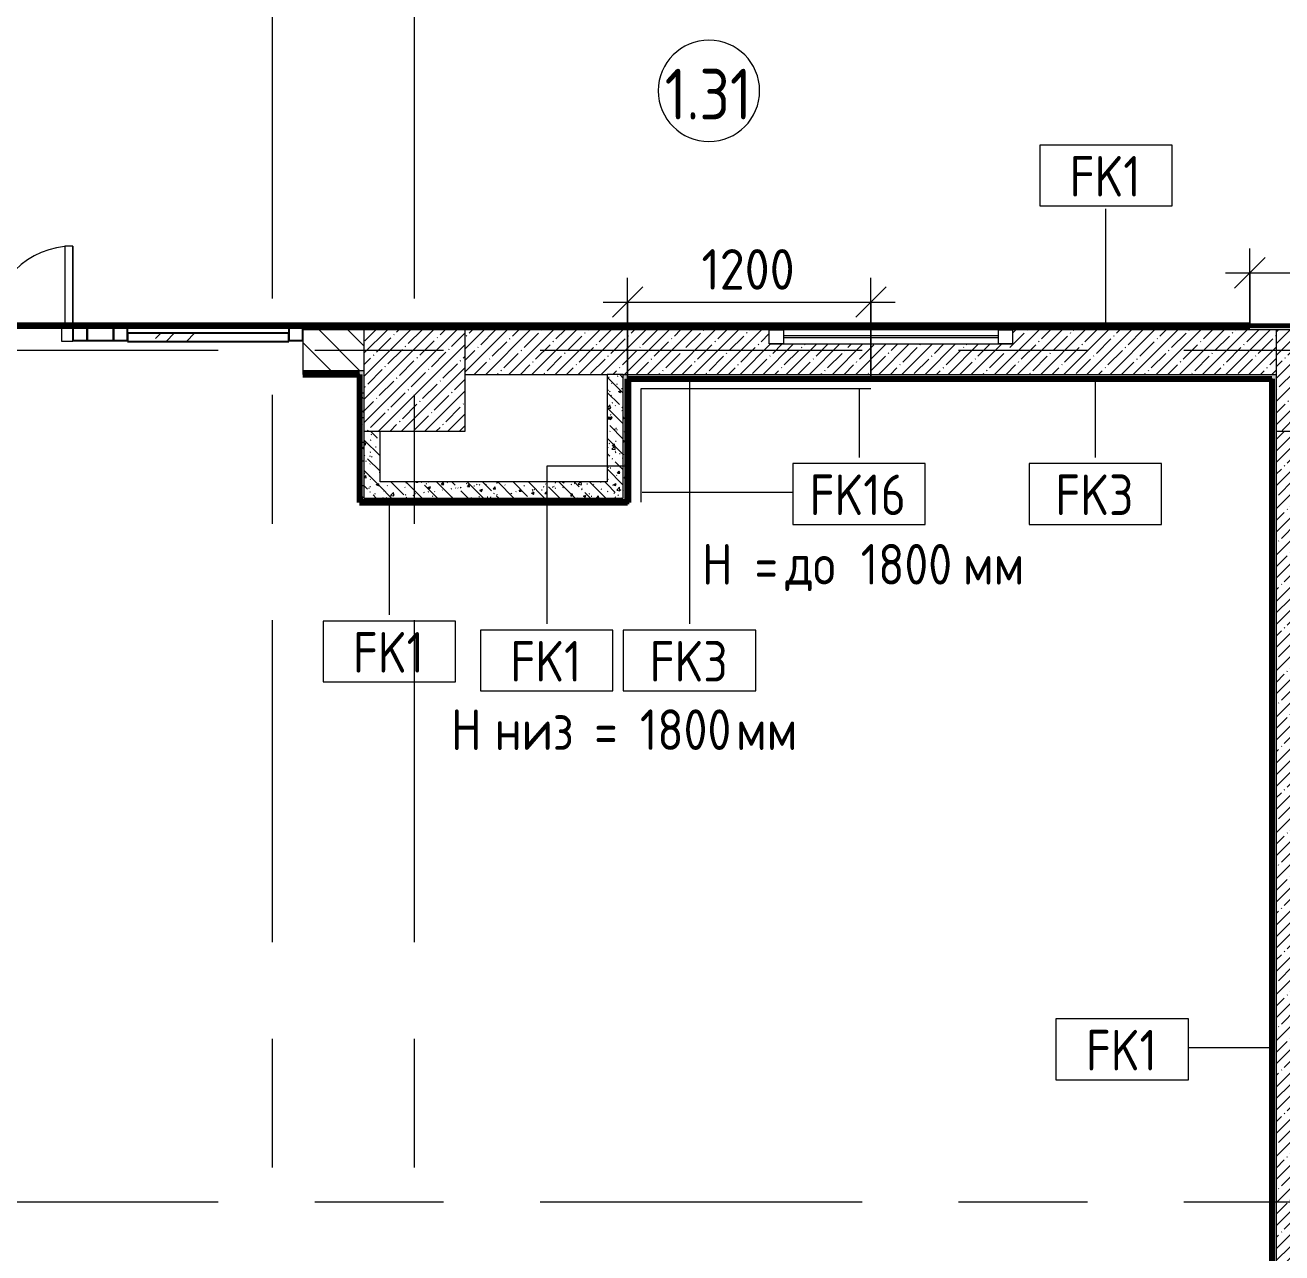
# Model space of a CAD drawing. Header units: millimetres. Extents: x 35144 to 233944, y -8553 to 29000.
# Drawn here: x 59240 to 65438, y 3348 to 9402 of the extents above; entities that cross this region are included whole.
import ezdxf

# ---------------------------------------------------------------- set-up
doc = ezdxf.new("R2010")
doc.units = ezdxf.units.MM
doc.linetypes.add('Осевая', pattern=[3175, 635, -476.25, 1587.5, -476.25])
for name, color, linetype, lineweight in [('A-ANNO-DIMS', 7, 'Continuous', 9), ('A-ANNO-DIMS-100', 7, 'Continuous', 9), ('A-AREA-IDEN', 7, 'Continuous', 9), ('A-DETL-2', 7, 'Continuous', 13), ('A-DETL-GENF', 7, 'Continuous', 9), ('A-DOOR', 7, 'Continuous', 9), ('A-GLAZ', 7, 'Continuous', 9), ('A-GLAZ-1', 7, 'Continuous', 13), ('A-GLAZ-CURT', 7, 'Continuous', 9), ('A-GLAZ-CURT-1', 7, 'Continuous', 25), ('A-GLAZ-CWMG', 7, 'Continuous', 9), ('A-GLAZ-CWMG-1', 7, 'Continuous', 25), ('A-WALL', 7, 'Continuous', 9), ('A-WALL-IDEN', 7, 'Continuous', 9), ('I-WALL', 7, 'Continuous', 9), ('S-COLS', 7, 'Continuous', 9), ('Оси-2', 7, 'Осевая', 9)]:
    doc.layers.add(name, color=color, linetype=linetype, lineweight=lineweight)
for name, color, linetype, lineweight, true_color in [('A-WALL-3', 7, 'Continuous', 9, 0xff80c0), ('A-WALL-6', 7, 'Continuous', 9, 0xe1dc04), ('G-ANNO-TEXT-1', 7, 'Continuous', 9, 0x3c3c3c), ('I-WALL-11', 5, 'Continuous', 53, 0x0000ff), ('I-WALL-15', 7, 'Continuous', 80, 0xe1dc04), ('I-WALL-16', 7, 'Continuous', 53, 0xff80c0), ('I-WALL-17', 1, 'Continuous', 53, 0xff0000), ('I-WALL-3', 1, 'Continuous', 9, 0xff0000), ('I-WALL-6', 7, 'Continuous', 9, 0xc0c0c0), ('I-WALL-8', 7, 'Continuous', 80, 0xff80c0)]:
    doc.layers.add(name, color=color, linetype=linetype, lineweight=lineweight, true_color=true_color)
doc.styles.add('GOST Common', font='GOST_Common.ttf', dxfattribs={"width": 0.9, "height": 200})
doc.styles.add('GOST Common_1', font='GOST_Common.ttf', dxfattribs={"width": 0.9, "height": 250})
doc.styles.add('ISOCPEUR_1', font='isocpeur.ttf', dxfattribs={"width": 0.9, "height": 200})
doc.dimstyles.new('ISO-2_0_0_9К_Средний_округл2', dxfattribs={"dimscale": 304.8, "dimtxt": 199.196235, "dimasz": 0.492126, "dimexe": 0.393701, "dimexo": 0, "dimgap": 0, "dimtad": 1, "dimdec": 0, "dimrnd": 10, "dimzin": 0, "dimdsep": 46, "dimtxsty": 'ISOCPEUR_1', "dimblk1": 'OBLIQUE', "dimblk2": 'OBLIQUE', "dimsah": 1, "dimcen": 0.09, "dimdle": 0.393701, "dimazin": 0, "dimtfac": 1, "dimtdec": 4, "dimtix": 1, "dimtmove": 0, "dimatfit": 3, "dimfxl": 1, "dimtvp": 1, "dimtolj": 1, "dimtzin": 0, "dimarcsym": 2})
pattern_1 = [(45, (0, 0), (-57.02463, 57.02463), []), (45, (57.025, 0), (-57.02463, 57.02463), [100.806, -20.161, 3.353, -16.808])]
pattern_2 = [(135, (0, 0), (-75.43415, -75.43415), [106.68, -17.78, 3.556, -17.78]), (135, (0, 75.39), (-75.43415, -75.43415), []), (50, (0, 0), (127.52922, -11.15758), [13.335, -146.685]), (355, (0, 0), (-24.66966, 133.74002), [10.668, -117.348]), (100.451, (10.63, -0.93), (102.85973, 122.58178), [11.333, -124.663]), (46.184, (0, 35.56), (189.75516, -29.43036), [20.002, -220.027]), (96.636, (15.81, 33.1), (166.1822, 173.1996), [17, -186.995]), (351.184, (0, 35.56), (166.18393, 173.1976), [16.002, -176.022]), (21, (17.78, 26.67), (106.13027, -71.58603), [13.335, -146.685]), (326, (17.78, 26.67), (43.26188, 128.93175), [10.668, -117.348]), (71.451, (26.62, 20.7), (149.39198, 57.34505), [11.333, -124.663]), (37.5, (0, 0), (2.162228, 59.188357), [3.353, -112.573, 3.353, -115.773, -117.793]), (37.5, (0, 0), (2.162228, 59.188357), [-235.052, 3.353, -114.44]), (7.5, (0, 0), (46.77386, 70.12615), [3.353, -64.567, 3.353, -109.906, -44.894]), (7.5, (0, 0), (46.77386, 70.12615), [-181.178, 3.353, -41.542]), (327.5, (-39.65, 0), (94.91367, -4.010093), [3.353, -41.097, 3.353, -135.331, -184.023]), (327.5, (-39.65, 0), (94.91367, -4.010093), [-183.134, 3.353, -180.67]), (317.5, (-57.43, 0), (103.69057, 17.79882), [3.353, -54.432, 3.353, -88.748, -130.683]), (317.5, (-57.43, 0), (103.69057, 17.79882), [-149.885, 3.353, -127.33])]
pattern_3 = [(0, (0, 0), (121.92, 30.48), [10.058, -81.382, 10.058, -81.382, -487.68]), (0, (0, 0), (121.92, 30.48), [-182.88, 10.058, -172.822, 10.058, -81.382, -213.36]), (0, (0, 0), (121.92, 30.48), [-457.2, 10.058, -50.902, 10.058, -142.342]), (120, (45.72, 15.24), (-87.356454, 90.345817), [10.058, -81.382, 10.058, -81.382, -487.68]), (120, (45.72, 15.24), (-87.356454, 90.345817), [-182.88, 10.058, -172.822, 10.058, -81.382, -213.36]), (120, (45.72, 15.24), (-87.356454, 90.345817), [-457.2, 10.058, -50.902, 10.058, -142.342]), (240, (60.96, 76.2), (-34.563546, -120.825817), [10.058, -81.382, 10.058, -81.382, -487.68]), (240, (60.96, 76.2), (-34.563546, -120.825817), [-182.88, 10.058, -172.822, 10.058, -81.382, -213.36]), (240, (60.96, 76.2), (-34.563546, -120.825817), [-457.2, 10.058, -50.902, 10.058, -142.342])]

# ---------------------------------------------------------------- blocks, each defined once
blk = doc.blocks.new('BSC_Колонна _Прямоугольная - 500х500-V4-План отделки стен 1 этажа в осях 17-23')
at = {"layer": 'S-COLS'}
h = blk.add_hatch(dxfattribs=at)
h.set_pattern_fill('FP_6', color=256, style=0, pattern_type=2)
h.set_pattern_definition([(45, (-61160, -7650), (-57.02463, 57.02463), []), (45, (-61102.975, -7650), (-57.02463, 57.02463), [100.806, -20.161, 3.353, -16.808])])
h.paths.add_polyline_path([(-250, -250), (250, -250), (250, 250), (-250, 250)])
for p, q in [((250, 250), (-250, 250)), ((-250, 250), (-250, -250)), ((250, -250), (250, 250)), ((-250, -250), (250, -250))]:
    blk.add_line(p, q, dxfattribs=at)
blk = doc.blocks.new('BSC_Колонна _Прямоугольная - 500х500-V13-План отделки стен 1 этажа в осях 17-23')
at = {"layer": 'S-COLS'}
h = blk.add_hatch(dxfattribs=at)
h.set_pattern_fill('FP_15', color=256, style=0, pattern_type=2)
h.set_pattern_definition([(45, (-65660, -7650), (-57.02463, 57.02463), []), (45, (-65602.975, -7650), (-57.02463, 57.02463), [100.806, -20.161, 3.353, -16.808])])
h.paths.add_polyline_path([(-250, -250), (250, -250), (250, 22), (220, 22), (220, 30), (250, 30), (250, 250), (-250, 250), (-250, 30)])
for p, q in [((220, 250), (-250, 250)), ((-250, 250), (-250, -250)), ((250, -250), (250, 22)), ((-250, -250), (250, -250))]:
    blk.add_line(p, q, dxfattribs=at)
blk = doc.blocks.new('Прямоугольный импост - 50 x 70 мм-31700031-План отделки стен 1 этажа в осях 17-23')
at = {"layer": 'A-GLAZ-CWMG-1'}
for p, q in [((-70, 35), (0, 35)), ((-70, -35), (-70, 35)), ((0, 35), (0, -35)), ((0, -35), (-70, -35))]:
    blk.add_line(p, q, dxfattribs=at)
blk = doc.blocks.new('Дверь_Витражная_остекление_ - ДВН_ДАО_Главный вход_1200 в свету-31742133-План отделки стен 1 этажа в осях 17-23')
at = {"layer": 'A-DETL-GENF'}
for p, q in [((-607.5, 925), (-647.5, 925)), ((-647.5, 925), (-647.5, 35)), ((-607.5, 30), (-607.5, 925)), ((647.5, 430), (607.5, 430)), ((607.5, 430), (607.5, 30)), ((647.5, 35), (647.5, 430)), ((-647.5, 30), (-607.5, 30)), ((-592.5, 30), (-647.5, 30)), ((-592.5, -40), (-592.5, 30)), ((592.5, -40), (592.5, 30)), ((592.5, 30), (647.5, 30)), ((607.5, 30), (647.5, 30)), ((-647.5, -35), (-647.5, -40)), ((-647.5, -40), (-592.5, -40)), ((647.5, -40), (592.5, -40)), ((647.5, -35), (647.5, -40))]:
    blk.add_line(p, q, dxfattribs=at)
at = {"layer": 'A-DOOR'}
for p, q in [((-647.5, 925), (-647.5, 35)), ((647.5, 430), (647.5, 35))]:
    blk.add_line(p, q, dxfattribs=at)
for centre, radius, start, end in [((-647.5, 30), 895, 360, 90), ((647.5, 30), 400, 90, 180)]:
    blk.add_arc(centre, radius, start, end, dxfattribs=at)
blk = doc.blocks.new('Системная панель - Стемалит - 40мм-31720939-План отделки стен 1 этажа в осях 17-23')
at = {"layer": 'A-GLAZ-CURT-1'}
for p, q in [((65, 35), (-65, 35)), ((-65, 35), (-65, -35)), ((65, -35), (65, 35)), ((-65, -35), (65, -35))]:
    blk.add_line(p, q, dxfattribs=at)
blk = doc.blocks.new('Прямоугольный импост - 50 x 70 мм-31687886-План отделки стен 1 этажа в осях 17-23')
at = {"layer": 'A-GLAZ-CWMG-1'}
for p, q in [((-35, 35), (35, 35)), ((-35, -35), (-35, 35)), ((35, 35), (35, -35)), ((35, -35), (-35, -35))]:
    blk.add_line(p, q, dxfattribs=at)
blk = doc.blocks.new('Системная панель - Стекло - 40мм-V86-План отделки стен 1 этажа в осях 17-23')
at = {"layer": 'A-GLAZ-CURT'}
h = blk.add_hatch(dxfattribs=at)
h.set_pattern_fill('FP_85', color=256, style=0, pattern_type=2)
h.set_pattern_definition([(45, (-60242.5, -7783), (-282.8427, 282.8427), [200, -600]), (45, (-60442.5, -7883), (-282.8427, 282.8427), [600, -200]), (45, (-60042.5, -7983), (-282.8427, 282.8427), [200, -600])])
h.paths.add_polyline_path([(397.5, -40), (397.5, 0), (-397.5, 0), (-397.5, -40)])
at = {"layer": 'A-GLAZ-CURT-1'}
for p, q in [((397.5, 0), (-397.5, 0)), ((-397.5, 0), (-397.5, -40)), ((397.5, -40), (397.5, 0)), ((-397.5, -40), (397.5, -40))]:
    blk.add_line(p, q, dxfattribs=at)
blk = doc.blocks.new('Прямоугольный импост - 50 x 70 мм-31702100-План отделки стен 1 этажа в осях 17-23')
at = {"layer": 'A-GLAZ-CWMG-1'}
for p, q in [((-35, 35), (35, 35)), ((-35, -35), (-35, 35)), ((35, 35), (35, -35)), ((35, -35), (-35, -35))]:
    blk.add_line(p, q, dxfattribs=at)
blk = doc.blocks.new('Прямоугольный импост - 50 x 70 мм-31720914-План отделки стен 1 этажа в осях 17-23')
at = {"layer": 'A-GLAZ-CWMG'}
blk.add_line((41770, 7918), (40975, 7918), dxfattribs=at)
blk = doc.blocks.new('120_Окно_СКБ_1Ст - 120_Окно_СКБ_1Ст 400х1200 EI30-24228621-План отделки стен 1 этажа в осях 17-23')
at = {"layer": 'A-GLAZ'}
for p, q in [((600, 110), (-600, 110)), ((530, 80), (-530, 80)), ((530, 70), (-530, 70)), ((-600, 40), (600, 40))]:
    blk.add_line(p, q, dxfattribs=at)
at = {"layer": 'A-GLAZ-1'}
for p, q in [((-600, 40), (-600, 110)), ((-600, 110), (-530, 110)), ((-530, 110), (-530, 40)), ((530, 40), (530, 110)), ((530, 110), (600, 110)), ((600, 110), (600, 40)), ((-530, 40), (-600, 40)), ((600, 40), (530, 40))]:
    blk.add_line(p, q, dxfattribs=at)
blk = doc.blocks.new('М_стена_0001 - Типоразмер_без рамки-25382661-План отделки стен 1 этажа в осях 17-23')
at = {"layer": 'A-WALL-IDEN'}
for p, q in [((3.258, 1.523), (-3.273, 1.523)), ((-3.273, 1.523), (-3.273, -1.477)), ((3.258, -1.477), (3.258, 1.523)), ((-3.273, -1.477), (3.258, -1.477))]:
    blk.add_line(p, q, dxfattribs=at)
blk = doc.blocks.new('Марка_Помещения - Номер-25198446-План отделки стен 1 этажа в осях 17-23')
at = {"layer": 'A-AREA-IDEN'}
for start, end in [(360, 180), (180, 360)]:
    blk.add_arc((0, 0), 2.5, start, end, dxfattribs=at)
blk = doc.blocks.new('DIMBLOCK34-План отделки стен 1 этажа в осях 17-23')
at = {"layer": 'A-ANNO-DIMS-100'}
for p, q in [((65280, 7921), (65280, 8300.9)), ((72080, 7921), (72080, 8300.9)), ((65160, 8180.9), (72080, 8180.9)), ((65280, 8180.9), (65280, 7921)), ((72080, 8180.9), (72080, 7921))]:
    blk.add_line(p, q, dxfattribs=at)
at = {"layer": 'A-ANNO-DIMS-100', "lineweight": 20}
for p, q in [((65280, 8180.9), (65355, 8255.9)), ((72080, 8180.9), (72155, 8255.9)), ((65280, 8180.9), (65205, 8105.9)), ((72080, 8180.9), (72005, 8105.9))]:
    blk.add_line(p, q, dxfattribs=at)
at = {"layer": 'A-ANNO-DIMS-100', "color": 0, "insert": (68427.2, 8442.2), "char_height": 200, "width": 606.782, "attachment_point": 1, "line_spacing_factor": 1.149209, "style": 'ISOCPEUR_1'}
blk.add_mtext('6800', dxfattribs=at)
blk = doc.blocks.new('_Oblique')
at = {"color": 0, "linetype": 'ByBlock', "lineweight": -2}
blk.add_line((-0.5, -0.5), (0.5, 0.5), dxfattribs=at)
blk = doc.blocks.new('DIMBLOCK37-План отделки стен 1 этажа в осях 17-23')
at = {"layer": 'A-ANNO-DIMS-100'}
for p, q in [((62211, 7659), (62211, 8156.6)), ((63411, 7660), (63411, 8156.6)), ((62091, 8036.6), (63531, 8036.6)), ((62211, 8036.6), (62211, 7659)), ((63411, 8036.6), (63411, 7660))]:
    blk.add_line(p, q, dxfattribs=at)
at = {"layer": 'A-ANNO-DIMS-100', "lineweight": 20}
for p, q in [((62211, 8036.6), (62286, 8111.6)), ((63411, 8036.6), (63486, 8111.6)), ((62211, 8036.6), (62136, 7961.6)), ((63411, 8036.6), (63336, 7961.6))]:
    blk.add_line(p, q, dxfattribs=at)
at = {"layer": 'A-ANNO-DIMS-100', "color": 0, "insert": (62575.4, 8297.9), "char_height": 200, "width": 565.411, "attachment_point": 1, "line_spacing_factor": 1.149209, "style": 'ISOCPEUR_1'}
blk.add_mtext('1200', dxfattribs=at)

msp = doc.modelspace()

# ---------------------------------------------------------------- hatches: boundary and pattern name
at = {"layer": 'I-WALL'}
h = msp.add_hatch(dxfattribs=at)
h.set_pattern_fill('FP_80', color=256, style=0, pattern_type=2)
h.set_pattern_definition(pattern_3)
h.paths.add_polyline_path([(60610, 7900), (65880, 7900), (65880, 7908), (65910, 7908), (65910, 7920), (60610, 7920)])
h.paths.add_polyline_path([(75460, 7900), (75459, 7920), (73730, 7920), (73730, 7908), (73760, 7908), (73760, 7900), (75384.2, 7900)])
h.paths.add_polyline_path([(69446.9, 7900), (70680, 7900), (70680, 7908), (70710, 7908), (70710, 7920), (69360, 7920), (69360, 7908), (69390, 7908), (69390, 7900)])
h.paths.add_polyline_path([(67962.6, 7900), (68230, 7900.4), (68230, 7908), (68260, 7908), (68260, 7920), (66860, 7920), (66860, 7908), (66890, 7908), (66890, 7900)])
h.paths.add_polyline_path([(58110, 7900), (58110, 7920), (50710, 7920), (50710, 7900), (56910, 7900)])
h.paths.add_polyline_path([(72250, 7900), (72250, 7908), (72280, 7908), (72280, 7920), (71660, 7920), (71660, 7908), (71690, 7908), (71690, 7900)])
h.paths.add_polyline_path([(38760, 7900), (39340, 7900), (39340, 7920), (38760, 7920)])
h.paths.add_polyline_path([(46110, 7900), (48210, 7900), (48210, 7920), (41840, 7920), (41840, 7900), (44910, 7900)])
h = msp.add_hatch(dxfattribs=at)
h.set_pattern_fill('FP_21', color=256, style=0, pattern_type=2)
h.set_pattern_definition([(135, (0, 0), (-70.71068, -70.71068), [])])
h.paths.add_polyline_path([(60910, 7700), (60910, 7900), (60610, 7900), (60610, 7700)])
h.paths.add_polyline_path([(56910, 7700), (58110, 7700), (58110, 7900), (56910, 7900)])
h = msp.add_hatch(dxfattribs=at)
h.set_pattern_fill('FP_1', color=256, style=0, pattern_type=2)
h.set_pattern_definition(pattern_1)
h.paths.add_polyline_path([(65410, 7680), (65410, 7900), (64110, 7900), (64110, 7830), (62910, 7830), (62910, 7900), (61410, 7900), (61410, 7680), (64993.9, 7680)])
h = msp.add_hatch(dxfattribs=at)
h.set_pattern_fill('FP_80', color=256, style=0, pattern_type=2)
h.set_pattern_definition(pattern_3)
h.paths.add_polyline_path([(60889, 7680), (60910, 7680), (60910, 7700), (60610, 7700), (60610, 7680)])
h.paths.add_polyline_path([(56930, 7680), (58110, 7680), (58110, 7700), (56930, 7700)])
h = msp.add_hatch(dxfattribs=at)
h.set_pattern_fill('FP_80', color=256, style=0, pattern_type=2)
h.set_pattern_definition(pattern_3)
h.paths.add_polyline_path([(60910, 7070), (60910, 7680), (60890, 7680), (60890, 7070)])
h = msp.add_hatch(dxfattribs=at)
h.set_pattern_fill('FP_20', color=256, style=0, pattern_type=2)
h.set_pattern_definition(pattern_2)
h.paths.add_polyline_path([(62190, 7070), (62190, 7680), (62110, 7680), (62110, 7070)])
h = msp.add_hatch(dxfattribs=at)
h.set_pattern_fill('FP_80', color=256, style=0, pattern_type=2)
h.set_pattern_definition(pattern_3)
h.paths.add_polyline_path([(62190, 7660), (65390, 7660), (65390, 7680), (62190, 7680)])
h = msp.add_hatch(dxfattribs=at)
h.set_pattern_fill('FP_80', color=256, style=0, pattern_type=2)
h.set_pattern_definition(pattern_3)
h.paths.add_polyline_path([(62190, 7050), (62210, 7050), (62210, 7660), (62190, 7660), (62190, 7070)])
h = msp.add_hatch(dxfattribs=at)
h.set_pattern_fill('FP_80', color=256, style=0, pattern_type=2)
h.set_pattern_definition(pattern_3)
h.paths.add_polyline_path([(65390, 140), (65410, 140), (65410, 7680), (65390, 7680), (65390, 141)])
h = msp.add_hatch(dxfattribs=at)
h.set_pattern_fill('FP_20', color=256, style=0, pattern_type=2)
h.set_pattern_definition(pattern_2)
h.paths.add_polyline_path([(60990, 7070), (60990, 7400), (60910, 7400), (60910, 7070)])
h = msp.add_hatch(dxfattribs=at)
h.set_pattern_fill('FP_1', color=256, style=0, pattern_type=2)
h.set_pattern_definition(pattern_1)
h.paths.add_polyline_path([(65410, 400), (65630, 400), (65630, 7400), (65410, 7400), (65410, 803.1)])
h = msp.add_hatch(dxfattribs=at)
h.set_pattern_fill('FP_20', color=256, style=0, pattern_type=2)
h.set_pattern_definition(pattern_2)
h.paths.add_polyline_path([(60990, 7070), (62110, 7070), (62110, 7150), (60990, 7150)])
h = msp.add_hatch(dxfattribs=at)
h.set_pattern_fill('FP_80', color=256, style=0, pattern_type=2)
h.set_pattern_definition(pattern_3)
h.paths.add_polyline_path([(62025.3, 7050), (62190, 7050), (62190, 7070), (60890, 7070), (60890, 7050)])
at = {"layer": 'I-WALL-3'}
for points in [[(62218, 7050), (62218, 7660), (62210, 7659), (62210, 7050)], [(63411, 7652), (63411, 7660), (62218, 7660), (62218, 7652)]]:
    msp.add_hatch(color=256, dxfattribs=at).paths.add_polyline_path(points)

# ---------------------------------------------------------------- linework, layer by layer
at = {"layer": 'A-DETL-2'}
for p, q in [((62278, 7050), (62278, 7610)), ((62278, 7610), (63411, 7610))]:
    msp.add_line(p, q, dxfattribs=at)
at = {"layer": 'A-WALL'}
for p, q in [((60890, 7680), (60890, 7070)), ((62190, 7680), (62110, 7680)), ((65389, 7660), (65390, 7660))]:
    msp.add_line(p, q, dxfattribs=at)
at = {"layer": 'A-WALL-3'}
for p, q in [((65280, 7920), (65280, 7921)), ((60890, 7680), (60889, 7680)), ((65390, 141), (65390, 7660))]:
    msp.add_line(p, q, dxfattribs=at)
at = {"layer": 'A-WALL-6'}
for p, q in [((60889, 7679), (60889, 7680)), ((65389, 7660), (62210, 7660)), ((62210, 7660), (62210, 7659)), ((65389, 7659), (65389, 7660))]:
    msp.add_line(p, q, dxfattribs=at)
at = {"layer": 'A-WALL-IDEN'}
for p, q in [((64570.5, 7920.5), (64570.5, 8497.2)), ((62516.6, 7661.6), (62516.6, 6449.7)), ((64517.5, 7659.5), (64517.5, 7270.7)), ((63352.9, 7612.2), (63352.9, 7270.7)), ((61812, 7227.8), (61812, 6449.7)), ((62203.8, 7227.8), (61812, 7227.8)), ((62283, 7098.7), (63026.4, 7098.7)), ((61035.6, 7049.5), (61035.6, 6493.7)), ((65389.5, 4359.9), (64977, 4359.9))]:
    msp.add_line(p, q, dxfattribs=at)
at = {"layer": 'I-WALL-11'}
for p, q in [((65910, 7921), (65280, 7921)), ((65280, 7920), (65910, 7920))]:
    msp.add_line(p, q, dxfattribs=at)
at = {"layer": 'I-WALL-15'}
for p, q in [((60889, 7680), (60610, 7680)), ((60610, 7680), (60610, 7679)), ((60610, 7679), (60889, 7679)), ((62211, 7659), (65389, 7659))]:
    msp.add_line(p, q, dxfattribs=at)
at = {"layer": 'I-WALL-16'}
msp.add_line((62218, 7049), (62211, 7049), dxfattribs=at)
at = {"layer": 'I-WALL-17'}
for p, q in [((62218, 7652), (62218, 7049)), ((63411, 7652), (62218, 7652)), ((63411, 7660), (63411, 7652))]:
    msp.add_line(p, q, dxfattribs=at)
at = {"layer": 'I-WALL-6'}
for p, q in [((60610, 7920), (60610, 7680)), ((60910, 7900), (60610, 7900)), ((62910, 7900), (61410, 7900)), ((65410, 7900), (64110, 7900)), ((60610, 7700), (60910, 7700)), ((61410, 7680), (62110, 7680)), ((62110, 7680), (62110, 7150)), ((62190, 7070), (62190, 7680)), ((62190, 7680), (65410, 7680)), ((60910, 7400), (60910, 7070)), ((60990, 7150), (60990, 7400)), ((65410, 7400), (65410, 400)), ((62110, 7150), (60990, 7150)), ((60910, 7070), (62190, 7070))]:
    msp.add_line(p, q, dxfattribs=at)
at = {"layer": 'I-WALL-8'}
for p, q in [((65280, 7921), (38761, 7921)), ((39340, 7920), (65280, 7920)), ((60889, 7679), (60889, 7049)), ((62210, 7659), (62210, 7050)), ((62211, 7659), (62210, 7659)), ((62211, 7049), (62211, 7659)), ((65389, 7659), (65389, 141)), ((60890, 7050), (60890, 7070)), ((60889, 7049), (62211, 7049)), ((62210, 7050), (60890, 7050))]:
    msp.add_line(p, q, dxfattribs=at)
at = {"layer": 'Оси-2'}
for p, q in [((60460, 593.7), (60460, 24898.1)), ((61160, 593.7), (61160, 24898.1)), ((38443.7, 7800), (82200, 7800)), ((38443.7, 3600), (82200, 3600))]:
    msp.add_line(p, q, dxfattribs=at)

# ---------------------------------------------------------------- block references
at = {"layer": 'A-AREA-IDEN', "xscale": 99.99999999999993, "yscale": 99.99999999999993, "zscale": 99.99999999999993}
msp.add_blockref('Марка_Помещения - Номер-25198446-План отделки стен 1 этажа в осях 17-23', (62612.2, 9078.6), dxfattribs=at)
at = {"layer": 'A-DOOR'}
msp.add_blockref('Дверь_Витражная_остекление_ - ДВН_ДАО_Главный вход_1200 в свету-31742133-План отделки стен 1 этажа в осях 17-23', (58827.5, 7883), dxfattribs=at)
at = {"layer": 'A-GLAZ'}
msp.add_blockref('120_Окно_СКБ_1Ст - 120_Окно_СКБ_1Ст 400х1200 EI30-24228621-План отделки стен 1 этажа в осях 17-23', (63510, 7790), dxfattribs=at)
at = {"layer": 'A-GLAZ-CURT'}
for name, p in [('Системная панель - Стемалит - 40мм-31720939-План отделки стен 1 этажа в осях 17-23', (59610, 7883)), ('Системная панель - Стекло - 40мм-V86-План отделки стен 1 этажа в осях 17-23', (60142.5, 7883))]:
    msp.add_blockref(name, p, dxfattribs=at)
at = {"layer": 'A-GLAZ-CWMG', "extrusion": (0, 0, -1), "rotation": 180}
for name, p in [('Прямоугольный импост - 50 x 70 мм-31687886-План отделки стен 1 этажа в осях 17-23', (-59510, 7883)), ('Прямоугольный импост - 50 x 70 мм-31702100-План отделки стен 1 этажа в осях 17-23', (-59710, 7883)), ('Прямоугольный импост - 50 x 70 мм-31700031-План отделки стен 1 этажа в осях 17-23', (-60610, 7883))]:
    msp.add_blockref(name, p, dxfattribs=at)
at = {"layer": 'A-GLAZ-CWMG'}
msp.add_blockref('Прямоугольный импост - 50 x 70 мм-31720914-План отделки стен 1 этажа в осях 17-23', (18770, 0), dxfattribs=at)
at = {"layer": 'A-WALL-IDEN', "xscale": 99.99999999999993, "yscale": 99.99999999999993, "zscale": 99.99999999999993}
for p in [(64571.3, 8658.8), (63353.7, 7088.2), (64518.3, 7088.2), (61036.3, 6311.2), (61812.8, 6267.2), (62517.3, 6267.2), (64651.2, 4349.5)]:
    msp.add_blockref('М_стена_0001 - Типоразмер_без рамки-25382661-План отделки стен 1 этажа в осях 17-23', p, dxfattribs=at)
at = {"layer": 'S-COLS'}
for name, p in [('BSC_Колонна _Прямоугольная - 500х500-V4-План отделки стен 1 этажа в осях 17-23', (61160, 7650)), ('BSC_Колонна _Прямоугольная - 500х500-V13-План отделки стен 1 этажа в осях 17-23', (65660, 7650))]:
    msp.add_blockref(name, p, dxfattribs=at)

# ---------------------------------------------------------------- texts
at = {"layer": 'A-AREA-IDEN', "insert": (62394.2, 9187.2), "char_height": 250, "width": 548.354, "attachment_point": 1, "style": 'GOST Common_1'}
msp.add_mtext('1.31', dxfattribs=at)
at = {"layer": 'A-WALL-IDEN', "char_height": 200, "attachment_point": 1, "style": 'GOST Common'}
for s, insert, width in [('FK1', (64391, 8756.8), 447.342), ('FK16', (63108.2, 7186.3), 606.076), ('FK3', (64320.5, 7186.3), 490.633), ('FK1', (60856.1, 6409.2), 447.342), ('FK1', (61632.5, 6365.2), 447.342), ('FK3', (62319.6, 6365.2), 490.633), ('FK1', (64471, 4447.5), 447.342)]:
    msp.add_mtext(s, dxfattribs=dict(at, insert=insert, width=width))
at = {"layer": 'G-ANNO-TEXT-1', "char_height": 200, "attachment_point": 1, "style": 'GOST Common'}
for s, insert, width in [('H = ', (62578.7, 6843.7), 497.848), (' 1800 ', (63251.4, 6843.7), 743.164), ('до', (62989.5, 6843.7), 317.468), ('мм', (63864.6, 6843.7), 360.759), ('H ', (61341.2, 6028.1), 259.747), (' = 1800 ', (61936.5, 6028.1), 981.266), ('\\fGOST Common|b0|i0|c204|p34|;\\W.9; ', (63043.8, 6028.1), 43.291), ('низ', (61555.5, 6028.1), 461.772), ('мм', (62746.1, 6028.1), 360.759)]:
    msp.add_mtext(s, dxfattribs=dict(at, insert=insert, width=width))

# ---------------------------------------------------------------- dimensions: what is measured, and where the dimension line sits
at = {"layer": 'A-ANNO-DIMS'}
for base, p1, p2, override, picture, middle in [((72080, 8180.9), (65280, 7921), (72080, 7921), {"dimpost": '<>', "dimfxl": 6800}, 'DIMBLOCK34-План отделки стен 1 этажа в осях 17-23', (68680, 8280.9)), ((63411, 8036.6), (62211, 7659), (63411, 7660), {"dimpost": '<>', "dimfxl": 1200.000417}, 'DIMBLOCK37-План отделки стен 1 этажа в осях 17-23', (62811, 8136.6))]:
    dim = msp.add_linear_dim(base=base, p1=p1, p2=p2, dimstyle='ISO-2_0_0_9К_Средний_округл2', override=override, dxfattribs=at)
    dim.commit()
    dim.dimension.update_dxf_attribs({"geometry": picture, "text_midpoint": middle})

doc.saveas('drawing.dxf')
